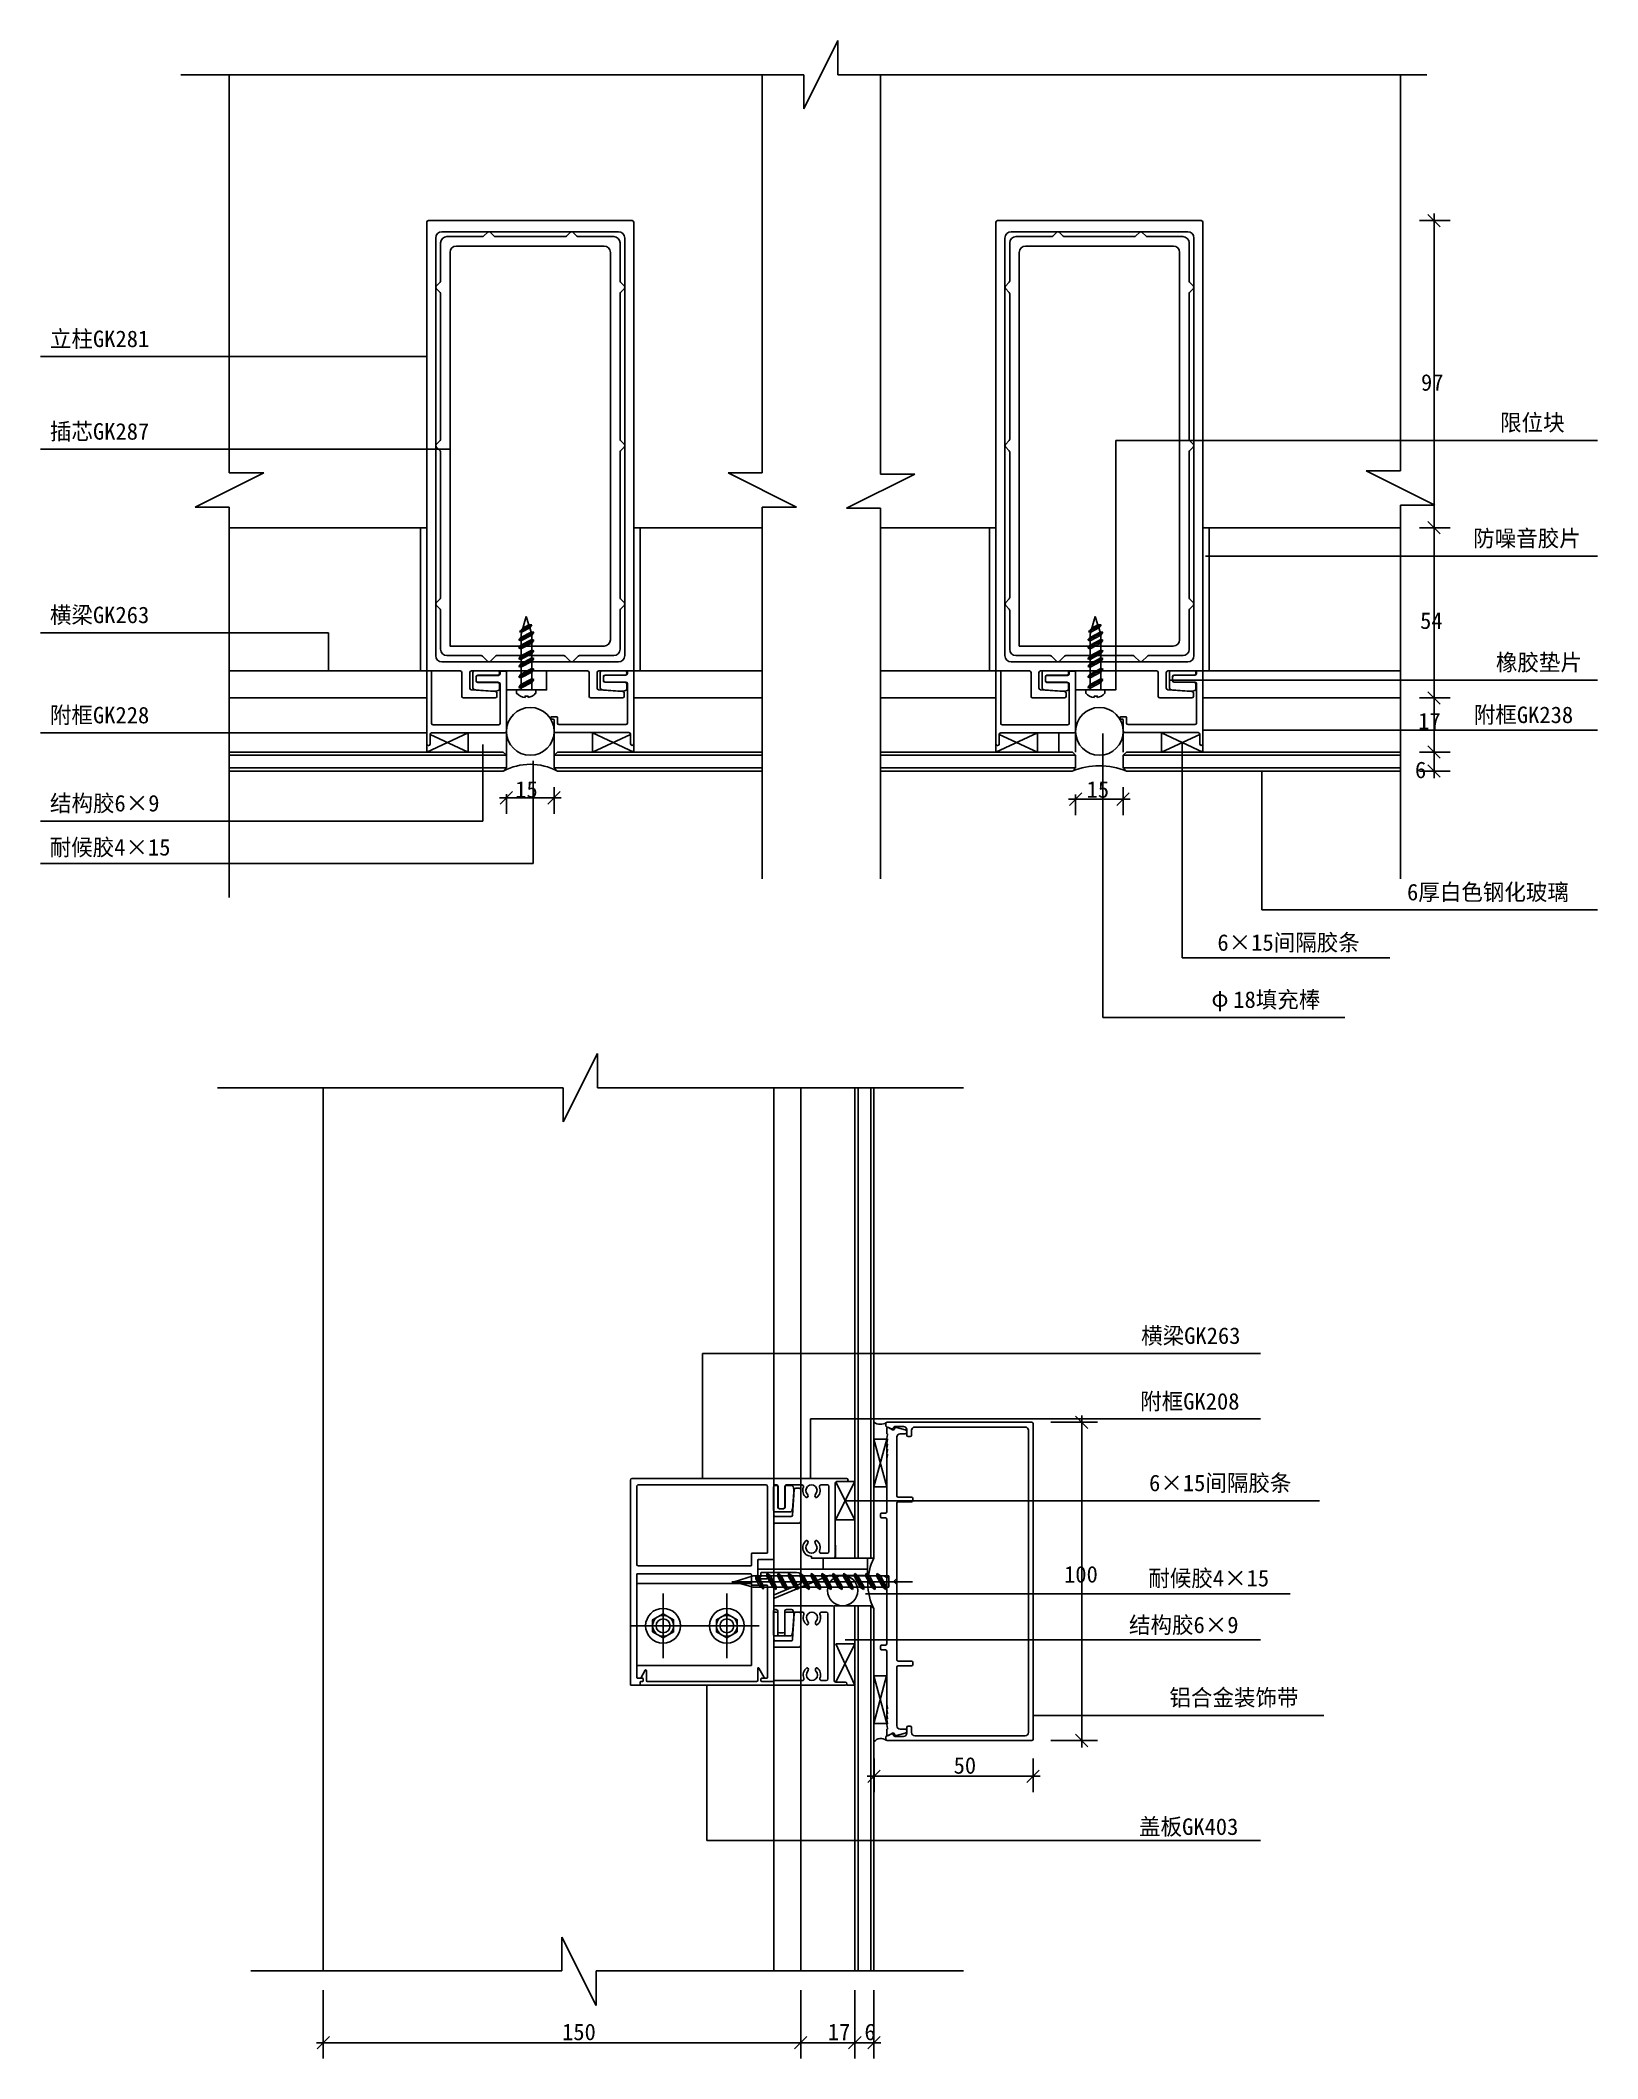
# Model space of a CAD drawing. Header units: metres. Extents: x 111440 to 111929, y 38549 to 39183.
import ezdxf

# ---------------------------------------------------------------- set-up
doc = ezdxf.new("R2010")
doc.units = ezdxf.units.M
for name, color, linetype in [('1', 1, 'Continuous'), ('AXIS', 3, 'Continuous'), ('DOTE', 1, 'Continuous'), ('LAYER4', 6, 'Continuous'), ('PUB_DIM', 3, 'Continuous')]:
    doc.layers.add(name, color=color, linetype=linetype)

# ---------------------------------------------------------------- blocks, each defined once
blk = doc.blocks.new('SJJ')
at = {"layer": 'AXIS'}
for p, q in [((-8.2, 0.67), (-8.2, 5.54)), ((-7.7, 6.04), (-0.4, 6.04)), ((-7.2, 2.94), (-7.2, 4.14)), ((-6.7, 4.64), (-0.4, 4.64)), ((-0.4, 2.44), (-6.7, 2.44)), ((0.1, 5.54), (0.1, 5.14)), ((0.1, 0.3), (0.1, 1.94)), ((-2.05, -0.35), (-6.24, -0.07))]:
    blk.add_line(p, q, dxfattribs=at)
for centre, radius, start, end in [((-7.7, 5.54), 0.5, 90, 180), ((-7.7, 0.67), 0.5, 180, 254.02), ((-5.95, 6.79), 6.87, 254.02, 267.55), ((-6.7, 4.14), 0.5, 90, 180), ((-6.7, 2.94), 0.5, 180, 270), ((-0.4, 5.54), 0.5, 0, 90), ((-0.4, 5.14), 0.5, 270, 0), ((-0.4, 5.14), 0.5, 270, 0), ((-0.4, 1.94), 0.5, 360, 90), ((-0.4, 1.94), 0.5, 0, 90), ((-0.4, 1.94), 0.5, 0, 90), ((-0.4, 0.3), 0.5, 286.49, 0), ((-1.6, 4.36), 4.73, 264.63, 286.49)]:
    blk.add_arc(centre, radius, start, end, dxfattribs=at)
blk = doc.blocks.new('_ArchTick')
blk.add_line((-0.56, 0), (0.56, 0))
at = {"color": 0, "linetype": 'ByBlock'}
blk.add_lwpolyline([(-0.5, -0.5), (0.5, 0.5)], dxfattribs=at)

msp = doc.modelspace()

# ---------------------------------------------------------------- hatches: boundary and pattern name
at = {"layer": 'PUB_DIM'}
h = msp.add_hatch(dxfattribs=at)
h.set_pattern_fill('HEX', scale=10)
h.paths.add_polyline_path([(111601.46, 38966.13, 1), (111586.46, 38966.13, 1)])
h = msp.add_hatch(dxfattribs=at)
h.set_pattern_fill('HEX', scale=10)
h.paths.add_polyline_path([(111780.28, 38966.13, 1), (111765.28, 38966.13, 1)])
h = msp.add_hatch(dxfattribs=at)
h.set_pattern_fill('NET', scale=20)
h.paths.add_polyline_path([(111586.46, 38966.13, -0.41), (111585.96, 38965.63), (111574.46, 38965.63), (111574.46, 38959.63), (111586.46, 38959.63)])
h = msp.add_hatch(dxfattribs=at)
h.set_pattern_fill('DASH', scale=10)
h.paths.add_polyline_path([(111586.46, 38966.13), (111586.46, 38959.63), (111586.46, 38953.63, -0.35), (111601.46, 38953.63), (111601.46, 38959.63), (111601.46, 38966.13, -1)])
h = msp.add_hatch(dxfattribs=at)
h.set_pattern_fill('NET', scale=20)
h.paths.add_polyline_path([(111601.46, 38966.13, 0.41), (111601.96, 38965.63), (111613.46, 38965.63), (111613.46, 38959.63), (111601.46, 38959.63)])
h = msp.add_hatch(dxfattribs=at)
h.set_pattern_fill('NET', scale=20)
h.paths.add_polyline_path([(111765.28, 38966.13, -0.41), (111764.78, 38965.63), (111753.28, 38965.63), (111753.28, 38959.63), (111765.28, 38959.63)])
h = msp.add_hatch(dxfattribs=at)
h.set_pattern_fill('DASH', scale=10)
h.paths.add_polyline_path([(111765.28, 38966.13), (111765.28, 38959.63), (111765.28, 38953.63, -0.35), (111780.28, 38953.63), (111780.28, 38959.63), (111780.28, 38966.13, -1)])
h = msp.add_hatch(dxfattribs=at)
h.set_pattern_fill('NET', scale=20)
h.paths.add_polyline_path([(111780.28, 38966.13, 0.41), (111780.78, 38965.63), (111792.28, 38965.63), (111792.28, 38959.63), (111780.28, 38959.63)])
h = msp.add_hatch(dxfattribs=at)
h.set_pattern_fill('DASH', scale=10)
h.paths.add_polyline_path([(111705.94, 38747.08), (111705.94, 38743.68), (111701.94, 38743.68), (111701.94, 38749.48, 0.41), (111705.85, 38748.91, 0.2), (111705.73, 38748.63), (111705.73, 38748, 0.3), (111705.98, 38747.63), (111706.33, 38747.48, 0.41)])
h = msp.add_hatch(dxfattribs=at)
h.set_pattern_fill('NET', scale=20)
h.paths.add_polyline_path([(111695.94, 38706.36), (111689.44, 38706.36, 0.41), (111689.94, 38706.86), (111689.94, 38718.36), (111695.94, 38718.36)])
h = msp.add_hatch(dxfattribs=at)
h.set_pattern_fill('NET3', scale=15)
h.paths.add_polyline_path([(111699.94, 38706.36), (111689.38, 38706.36, -0.02), (111689.34, 38706.36), (111685.94, 38706.36), (111685.94, 38702.86), (111689.44, 38702.86), (111689.44, 38702.86), (111695.94, 38702.86), (111695.94, 38702.86), (111699.74, 38702.86, -0.41), (111699.94, 38702.66)])
h = msp.add_hatch(dxfattribs=at)
h.set_pattern_fill('DASH', scale=10)
h.paths.add_polyline_path([(111701.94, 38706.36), (111699.94, 38706.36), (111699.94, 38702.66), (111699.94, 38701.06, -0.41), (111699.74, 38700.86), (111692.11, 38700.86, -0.41), (111696.86, 38696.11, -0.41), (111692.11, 38691.36), (111695.94, 38691.36), (111701.94, 38691.36, -0.26)])
h = msp.add_hatch(dxfattribs=at)
h.set_pattern_fill('HEX', scale=8)
h.paths.add_polyline_path([(111696.86, 38696.11, 1), (111687.36, 38696.11, 1)])
h = msp.add_hatch(dxfattribs=at)
h.set_pattern_fill('NET', scale=20)
h.paths.add_polyline_path([(111695.94, 38691.36), (111689.44, 38691.36, -0.41), (111689.94, 38690.86), (111689.94, 38679.36), (111695.94, 38679.36)])
h = msp.add_hatch(dxfattribs=at)
h.set_pattern_fill('DASH', scale=10)
h.paths.add_polyline_path([(111705.85, 38649.12, -0.2), (111705.73, 38649.41), (111705.73, 38650.04, -0.3), (111705.98, 38650.41), (111706.33, 38650.56, -0.41), (111705.94, 38650.96), (111705.94, 38654.36), (111701.94, 38654.36), (111701.94, 38648.56, -0.41)])

# ---------------------------------------------------------------- linework, layer by layer
msp.add_line((111657.3, 38698.84), (111714.02, 38698.84))
at = {"layer": 'AXIS'}
for p, q in [((111690.63, 39183.26), (111679.88, 39161.75)), ((111690.63, 39172.48), (111690.63, 39183.26)), ((111679.88, 39161.75), (111679.88, 39172.48)), ((111510.2, 39047.38), (111488.69, 39036.62)), ((111499.4, 39047.38), (111510.2, 39047.38)), ((111677.64, 39036.58), (111656.13, 39047.33)), ((111656.13, 39047.33), (111666.86, 39047.33)), ((111714.83, 39046.99), (111693.32, 39036.23)), ((111704.02, 39046.99), (111714.83, 39046.99)), ((111856.61, 39047.96), (111867.34, 39047.96)), ((111878.12, 39037.21), (111856.61, 39047.96)), ((111488.69, 39036.62), (111499.4, 39036.62)), ((111666.86, 39036.58), (111677.64, 39036.58)), ((111693.32, 39036.23), (111704.02, 39036.23)), ((111867.34, 39037.21), (111878.12, 39037.21)), ((111615.03, 38864.9), (111604.28, 38843.4)), ((111615.03, 38854.14), (111615.03, 38864.9)), ((111604.28, 38854.14), (111495.66, 38854.14)), ((111604.28, 38843.4), (111604.28, 38854.14)), ((111730.07, 38854.14), (111615.03, 38854.14)), ((111603.85, 38587.24), (111603.85, 38576.61)), ((111614.61, 38565.73), (111603.85, 38587.24)), ((111603.85, 38576.61), (111506.17, 38576.61)), ((111614.61, 38576.61), (111614.61, 38565.73)), ((111730.07, 38576.61), (111614.61, 38576.61))]:
    msp.add_line(p, q, dxfattribs=at)
at = {"layer": 'DOTE'}
for p, q in [((111561.46, 39030.13), (111499.4, 39030.13)), ((111626.46, 39030.13), (111666.86, 39030.13)), ((111704.02, 39030.13), (111740.28, 39030.13)), ((111805.28, 39030.13), (111867.34, 39030.13)), ((111561.66, 38985.13), (111499.4, 38985.13)), ((111599.09, 38979.13), (111599.09, 38985.13)), ((111626.46, 38985.13), (111666.86, 38985.13)), ((111704.02, 38985.13), (111740.28, 38985.13)), ((111777.91, 38979.13), (111777.91, 38985.13)), ((111803.98, 38985.13), (111867.34, 38985.13)), ((111561.46, 38976.63), (111499.4, 38976.63)), ((111626.46, 38976.63), (111666.86, 38976.63)), ((111704.02, 38976.63), (111740.28, 38976.63)), ((111805.28, 38976.63), (111867.34, 38976.63)), ((111585.46, 38959.63), (111499.4, 38959.63)), ((111586.46, 38958.63), (111585.46, 38959.63)), ((111602.46, 38959.63), (111601.46, 38958.63)), ((111602.46, 38959.63), (111666.86, 38959.63)), ((111764.28, 38959.63), (111704.02, 38959.63)), ((111765.28, 38958.63), (111764.28, 38959.63)), ((111780.28, 38958.63), (111781.28, 38959.63)), ((111781.28, 38959.63), (111867.34, 38959.63)), ((111585.46, 38953.63), (111499.4, 38953.63)), ((111585.46, 38953.63), (111586.46, 38954.63)), ((111586.46, 38958.63), (111586.46, 38954.63)), ((111601.46, 38958.63), (111601.46, 38954.63)), ((111601.46, 38954.63), (111602.46, 38953.63)), ((111602.46, 38953.63), (111666.86, 38953.63)), ((111764.28, 38953.63), (111704.02, 38953.63)), ((111765.28, 38954.63), (111764.28, 38953.63)), ((111765.28, 38958.63), (111765.28, 38954.63)), ((111780.28, 38958.63), (111780.28, 38954.63)), ((111781.28, 38953.63), (111780.28, 38954.63)), ((111781.28, 38953.63), (111867.34, 38953.63)), ((111528.94, 38854.14), (111528.94, 38576.61)), ((111670.44, 38854.14), (111670.44, 38576.61)), ((111678.94, 38854.14), (111678.94, 38576.61)), ((111695.94, 38706.36), (111695.94, 38854.14)), ((111701.94, 38706.36), (111701.94, 38854.14)), ((111701.94, 38749.01), (111701.94, 38728.36)), ((111689.38, 38706.36), (111701.94, 38706.36)), ((111663.44, 38698.36), (111627.44, 38698.36)), ((111663.44, 38698.06), (111663.44, 38672.61)), ((111695.94, 38691.36), (111695.94, 38576.61)), ((111695.94, 38691.36), (111700.94, 38691.36)), ((111700.94, 38691.36), (111701.94, 38690.36)), ((111701.94, 38690.36), (111701.94, 38576.61)), ((111663.44, 38672.61), (111627.44, 38672.61))]:
    msp.add_line(p, q, dxfattribs=at)
for points in [[(111582.99, 38978.69), (111575.43, 38979.19, -0.39), (111574.96, 38979.69), (111574.96, 38984.63, -0.41), (111575.46, 38985.13), (111611.96, 38985.13, -0.41), (111612.46, 38984.63), (111612.46, 38977.13, 0.41), (111612.96, 38976.63), (111622.96, 38976.63, 0.41), (111623.46, 38977.13), (111623.46, 38978.19, 0.39), (111622.99, 38978.69), (111615.43, 38979.19, -0.39), (111614.96, 38979.69), (111614.96, 38984.63, -0.41), (111615.46, 38985.13), (111626.26, 38985.13, 0.41), (111626.46, 38985.33), (111626.46, 39126.13, 0.41), (111625.96, 39126.63), (111561.96, 39126.63, 0.41), (111561.46, 39126.13), (111561.46, 38985.33, 0.41), (111561.66, 38985.13), (111571.96, 38985.13, -0.41), (111572.46, 38984.63), (111572.46, 38977.13, 0.41), (111572.96, 38976.63), (111582.96, 38976.63, 0.41), (111583.46, 38977.13), (111583.46, 38978.19, 0.39)], [(111761.81, 38978.69), (111754.24, 38979.19, -0.39), (111753.78, 38979.69), (111753.78, 38984.63, -0.41), (111754.28, 38985.13), (111790.78, 38985.13, -0.41), (111791.28, 38984.63), (111791.28, 38977.13, 0.41), (111791.78, 38976.63), (111801.78, 38976.63, 0.41), (111802.28, 38977.13), (111802.28, 38978.19, 0.39), (111801.81, 38978.69), (111794.24, 38979.19, -0.39), (111793.78, 38979.69), (111793.78, 38984.63, -0.41), (111794.28, 38985.13), (111805.08, 38985.13, 0.41), (111805.28, 38985.33), (111805.28, 39126.13, 0.41), (111804.78, 39126.63), (111740.78, 39126.63, 0.41), (111740.28, 39126.13), (111740.28, 38985.33, 0.41), (111740.48, 38985.13), (111750.78, 38985.13, -0.41), (111751.28, 38984.63), (111751.28, 38977.13, 0.41), (111751.78, 38976.63), (111761.78, 38976.63, 0.41), (111762.28, 38977.13), (111762.28, 38978.19, 0.39)], [(111564.26, 39121.13), (111564.26, 38989.93, 0.41), (111566.26, 38987.93), (111621.66, 38987.93, 0.41), (111623.66, 38989.93), (111623.66, 39121.13, 0.41), (111621.66, 39123.13), (111566.26, 39123.13, 0.41)], [(111608.61, 39121.78, 0.2), (111608.96, 39121.63), (111620.16, 39121.63, -0.41), (111622.16, 39119.63), (111622.16, 39107.63, 0.2), (111622.31, 39107.28), (111623.51, 39105.99, -0.41), (111623.51, 39105.28), (111622.31, 39103.99, 0.2), (111622.16, 39103.63), (111622.16, 39057.88, 0.2), (111622.31, 39057.53), (111623.51, 39056.24, -0.41), (111623.51, 39055.53), (111622.31, 39054.24, 0.2), (111622.16, 39053.88), (111622.16, 39008.13, 0.2), (111622.31, 39007.78), (111623.51, 39006.49, -0.41), (111623.51, 39005.78), (111622.31, 39004.49, 0.2), (111622.16, 39004.13), (111622.16, 38991.93, -0.41), (111620.16, 38989.93), (111609.38, 38989.93, 0.2), (111609.02, 38989.79), (111607.31, 38988.08, -0.41), (111606.61, 38988.08), (111604.9, 38989.79, 0.2), (111604.55, 38989.93), (111583.38, 38989.93, 0.2), (111583.02, 38989.79), (111581.31, 38988.08, -0.41), (111580.61, 38988.08), (111578.9, 38989.79, 0.2), (111578.55, 38989.93), (111567.76, 38989.93, -0.41), (111565.76, 38991.93), (111565.76, 39004.13, 0.2), (111565.61, 39004.49), (111564.41, 39005.78, -0.41), (111564.41, 39006.49), (111565.61, 39007.78, 0.2), (111565.76, 39008.13), (111565.76, 39053.88, 0.2), (111565.61, 39054.24), (111564.41, 39055.53, -0.41), (111564.41, 39056.24), (111565.61, 39057.53, 0.2), (111565.76, 39057.88), (111565.76, 39103.63, 0.2), (111565.61, 39103.99), (111564.41, 39105.28, -0.41), (111564.41, 39105.99), (111565.61, 39107.28, 0.2), (111565.76, 39107.63), (111565.76, 39119.63, -0.41), (111567.76, 39121.63), (111578.96, 39121.63, 0.2), (111579.31, 39121.78), (111580.61, 39122.99, -0.41), (111581.31, 39122.99), (111582.61, 39121.78, 0.2), (111582.96, 39121.63), (111604.96, 39121.63, 0.2), (111605.31, 39121.78), (111606.61, 39122.99, -0.41), (111607.31, 39122.99)], [(111570.76, 39118.63, 0.41), (111568.76, 39116.63), (111568.76, 38992.93), (111617.16, 38992.93, 0.41), (111619.16, 38994.93), (111619.16, 39116.63, 0.41), (111617.16, 39118.63)], [(111787.42, 39121.78, 0.2), (111787.78, 39121.63), (111798.98, 39121.63, -0.41), (111800.98, 39119.63), (111800.98, 39107.63, 0.2), (111801.12, 39107.28), (111802.33, 39105.99, -0.41), (111802.33, 39105.28), (111801.12, 39103.99, 0.2), (111800.98, 39103.63), (111800.98, 39057.88, 0.2), (111801.12, 39057.53), (111802.33, 39056.24, -0.41), (111802.33, 39055.53), (111801.12, 39054.24, 0.2), (111800.98, 39053.88), (111800.98, 39008.13, 0.2), (111801.12, 39007.78), (111802.33, 39006.49, -0.41), (111802.33, 39005.78), (111801.12, 39004.49, 0.2), (111800.98, 39004.13), (111800.98, 38991.93, -0.41), (111798.98, 38989.93), (111788.19, 38989.93, 0.2), (111787.84, 38989.79), (111786.13, 38988.08, -0.41), (111785.42, 38988.08), (111783.72, 38989.79, 0.2), (111783.36, 38989.93), (111762.19, 38989.93, 0.2), (111761.84, 38989.79), (111760.13, 38988.08, -0.41), (111759.42, 38988.08), (111757.72, 38989.79, 0.2), (111757.36, 38989.93), (111746.58, 38989.93, -0.41), (111744.58, 38991.93), (111744.58, 39004.13, 0.2), (111744.43, 39004.49), (111743.22, 39005.78, -0.41), (111743.22, 39006.49), (111744.43, 39007.78, 0.2), (111744.58, 39008.13), (111744.58, 39053.88, 0.2), (111744.43, 39054.24), (111743.22, 39055.53, -0.41), (111743.22, 39056.24), (111744.43, 39057.53, 0.2), (111744.58, 39057.88), (111744.58, 39103.63, 0.2), (111744.43, 39103.99), (111743.22, 39105.28, -0.41), (111743.22, 39105.99), (111744.43, 39107.28, 0.2), (111744.58, 39107.63), (111744.58, 39119.63, -0.41), (111746.58, 39121.63), (111757.78, 39121.63, 0.2), (111758.13, 39121.78), (111759.42, 39122.99, -0.41), (111760.13, 39122.99), (111761.42, 39121.78, 0.2), (111761.78, 39121.63), (111783.78, 39121.63, 0.2), (111784.13, 39121.78), (111785.42, 39122.99, -0.41), (111786.13, 39122.99)], [(111743.08, 39121.13), (111743.08, 38989.93, 0.41), (111745.08, 38987.93), (111800.48, 38987.93, 0.41), (111802.48, 38989.93), (111802.48, 39121.13, 0.41), (111800.48, 39123.13), (111745.08, 39123.13, 0.41)], [(111749.58, 39118.63, 0.41), (111747.58, 39116.63), (111747.58, 38992.93), (111795.98, 38992.93, 0.41), (111797.98, 38994.93), (111797.98, 39116.63, 0.41), (111795.98, 39118.63)], [(111703.94, 38678.59), (111703.94, 38677.89, 0.41), (111704.34, 38677.49), (111705.54, 38677.49, -0.41), (111705.94, 38677.09), (111705.94, 38660.44, 0.06), (111705.94, 38660.4), (111706.23, 38659.17, -0.48), (111706.09, 38658.99, 0.48), (111705.94, 38658.8), (111706.23, 38657.57, -0.48), (111706.09, 38657.39, 0.48), (111705.94, 38657.2), (111706.23, 38655.97, -0.48), (111706.09, 38655.79, 0.48), (111705.94, 38655.6), (111706.23, 38654.37, -0.48), (111706.09, 38654.19, 0.48), (111705.94, 38654), (111706.23, 38652.77, -0.48), (111706.09, 38652.59), (111706.09, 38652.59, 0.41), (111705.94, 38652.44), (111705.94, 38650.99, 0.58), (111706.54, 38650.64), (111707.74, 38651.33, -0.41), (111708.28, 38651.19), (111708.52, 38650.79, 0.34), (111708.97, 38650.6), (111711.77, 38651.35, 0.88), (111711.61, 38652.59), (111710.14, 38652.59, -0.41), (111709.14, 38653.59), (111709.14, 38670.5), (111709.14, 38672.09, -0.41), (111709.54, 38672.49), (111713.74, 38672.49, 0.41), (111714.14, 38672.89), (111714.14, 38673.59, 0.41), (111713.74, 38673.99), (111709.54, 38673.99, -0.41), (111709.14, 38674.39), (111709.14, 38676.04), (111709.14, 38697.86, 0.2), (111709.02, 38698.14), (111708.46, 38698.71, -0.41), (111708.46, 38699.27), (111709.02, 38699.84, 0.2), (111709.14, 38700.12), (111709.14, 38721.94), (111709.14, 38723.59, -0.41), (111709.54, 38723.99), (111713.74, 38723.99, 0.41), (111714.14, 38724.39), (111714.14, 38725.09, 0.41), (111713.74, 38725.49), (111709.54, 38725.49, -0.41), (111709.14, 38725.89), (111709.14, 38727.48), (111709.14, 38744.39, -0.41), (111710.14, 38745.39), (111711.61, 38745.39, 0.88), (111711.77, 38746.62), (111708.97, 38747.37, 0.34), (111708.52, 38747.19), (111708.28, 38746.79, -0.41), (111707.74, 38746.64), (111706.54, 38747.33, 0.58), (111705.94, 38746.99), (111705.94, 38745.54, 0.41), (111706.09, 38745.39, -0.48), (111706.23, 38745.2), (111705.94, 38743.97, 0.48), (111706.09, 38743.79, -0.48), (111706.23, 38743.6), (111705.94, 38742.37, 0.48), (111706.09, 38742.19, -0.48), (111706.23, 38742), (111705.94, 38740.77, 0.48), (111706.09, 38740.59, -0.48), (111706.23, 38740.4), (111705.94, 38739.17, 0.48), (111706.09, 38738.99, -0.48), (111706.23, 38738.8), (111705.94, 38737.57, 0.06), (111705.94, 38737.54), (111705.94, 38720.89, -0.41), (111705.54, 38720.49), (111704.34, 38720.49, 0.41), (111703.94, 38720.09), (111703.94, 38719.39, 0.41), (111704.34, 38718.99), (111705.54, 38718.99, -0.41), (111705.94, 38718.59), (111705.94, 38699.01), (111705.94, 38679.39, -0.41), (111705.54, 38678.99), (111704.34, 38678.99, 0.41)], [(111708.21, 38747.51, -0.27), (111708.56, 38747.71), (111711.24, 38747.71, -0.41), (111712.24, 38746.71), (111712.24, 38744.91, 0.41), (111712.64, 38744.51), (111713.34, 38744.51, 0.41), (111713.74, 38744.91), (111713.74, 38746.51, -0.41), (111714.74, 38747.51), (111749.44, 38747.51, -0.41), (111750.44, 38746.51), (111750.44, 38698.71), (111750.44, 38651.51, -0.41), (111749.44, 38650.51), (111714.74, 38650.51, -0.41), (111713.74, 38651.51), (111713.74, 38653.11, 0.41), (111713.34, 38653.51), (111712.64, 38653.51, 0.41), (111712.24, 38653.11), (111712.24, 38651.31, -0.41), (111711.24, 38650.31), (111708.56, 38650.31, -0.27), (111708.21, 38650.51), (111707.98, 38650.91, 0.38), (111707.48, 38651.07), (111705.88, 38650.41, 0.3), (111705.64, 38650.04), (111705.64, 38649.41, 0.41), (111706.04, 38649.01), (111751.54, 38649.01, 0.41), (111751.94, 38649.41), (111751.94, 38698.71), (111751.94, 38748.61, 0.41), (111751.54, 38749.01), (111706.04, 38749.01, 0.41), (111705.64, 38748.61), (111705.64, 38747.97, 0.3), (111705.88, 38747.6), (111707.48, 38746.94, 0.38), (111707.98, 38747.11)], [(111681.03, 38710.81, 2.32), (111683.57, 38710.81, -0.44), (111683.65, 38711.85, -0.33), (111683.89, 38711.85, -0.35), (111684.84, 38708.55, 0.54), (111685.3, 38707.86), (111687.29, 38707.86, 0.41), (111687.79, 38708.36), (111687.79, 38728.86, 0.41), (111687.29, 38729.36), (111685.3, 38729.36, 0.54), (111684.84, 38728.67, -0.35), (111683.89, 38725.37, -0.33), (111683.65, 38725.37, -0.44), (111683.57, 38726.41, 2.32), (111681.03, 38726.41, -0.44), (111680.95, 38725.37, -0.33), (111680.71, 38725.37, -0.35), (111679.76, 38728.67, 0.54), (111679.3, 38729.36), (111674.49, 38729.36, 0.41), (111673.99, 38728.86), (111673.99, 38722.36, -0.41), (111673.49, 38721.86), (111672.29, 38721.86, -0.41), (111671.79, 38722.36), (111671.79, 38728.86, 0.41), (111671.29, 38729.36), (111670.69, 38729.36, -0.41), (111670.49, 38729.56), (111670.49, 38731.16, -0.41), (111670.69, 38731.36), (111693.29, 38731.36, -1), (111693.29, 38730.36), (111690.29, 38730.36, 0.41), (111689.79, 38729.86), (111689.79, 38706.86, -0.41), (111689.29, 38706.36), (111682.3, 38706.36), (111682.3, 38706.86, -0.73), (111680.71, 38711.85, -0.33), (111680.95, 38711.85, -0.44)], [(111667.94, 38729.36), (111627.94, 38729.36, 0.41), (111627.44, 38728.86), (111627.44, 38704.36, 0.41), (111627.94, 38703.86), (111663.24, 38703.86, 0.41), (111663.44, 38704.06), (111663.44, 38707.66, -0.41), (111663.64, 38707.86), (111668.24, 38707.86, 0.41), (111668.44, 38708.06), (111668.44, 38728.86, 0.41)], [(111677.62, 38701.86, -0.82), (111678.38, 38698.01), (111670.56, 38694.79, 0.3), (111670.44, 38694.61), (111670.44, 38693.96, 0.53), (111670.71, 38693.77), (111687.9, 38700.84, -0.1), (111687.98, 38700.86), (111699.74, 38700.86, 0.41), (111699.94, 38701.06), (111699.94, 38702.66, 0.41), (111699.74, 38702.86), (111665.64, 38702.86, 0.41), (111665.44, 38702.66), (111665.44, 38700.56, 0.41), (111665.64, 38700.36), (111666.24, 38700.36, 0.41), (111666.44, 38700.56), (111666.44, 38701.66, -0.41), (111666.64, 38701.86)], [(111683.71, 38686.41, 2.32), (111681.17, 38686.41, -0.44), (111681.08, 38685.37, -0.33), (111680.85, 38685.37, -0.35), (111679.9, 38688.67, 0.54), (111679.44, 38689.36), (111674.44, 38689.36, 0.41), (111673.94, 38688.86), (111673.94, 38682.36, -0.41), (111673.44, 38681.86), (111672.24, 38681.86, -0.41), (111671.74, 38682.36), (111671.74, 38688.86, 0.41), (111671.24, 38689.36), (111670.64, 38689.36, -0.41), (111670.44, 38689.56), (111670.44, 38691.16, -0.41), (111670.64, 38691.36), (111688.94, 38691.36, -0.41), (111689.44, 38690.86), (111689.44, 38667.86, 0.41), (111689.94, 38667.36), (111692.94, 38667.36, -1), (111692.94, 38666.36), (111670.64, 38666.36, -0.41), (111670.44, 38666.56), (111670.44, 38667.66, -0.41), (111670.64, 38667.86), (111679.44, 38667.86, 0.54), (111679.9, 38668.56, -0.35), (111680.85, 38671.86, -0.33), (111681.08, 38671.85, -0.44), (111681.17, 38670.82, 2.32), (111683.71, 38670.82, -0.44), (111683.79, 38671.85, -0.33), (111684.03, 38671.86, -0.35), (111684.98, 38668.56, 0.54), (111685.44, 38667.86), (111686.94, 38667.86, 0.41), (111687.44, 38668.36), (111687.44, 38688.86, 0.41), (111686.94, 38689.36), (111685.44, 38689.36, 0.54), (111684.98, 38688.67, -0.35), (111684.03, 38685.37, -0.33), (111683.79, 38685.37, -0.44)], [(111628.94, 38668.56, -0.58), (111628.76, 38668.86), (111630.06, 38671.11, -0.77), (111630.44, 38671.01), (111630.44, 38667.76, 0.41), (111630.64, 38667.56), (111665.04, 38667.56, 0.41), (111665.44, 38667.96), (111665.44, 38671.68, -0.77), (111665.81, 38671.78), (111667.49, 38668.86, -0.58), (111667.32, 38668.56), (111666.64, 38668.56, 0.41), (111666.44, 38668.36), (111666.44, 38667.76, 0.41), (111666.64, 38667.56), (111670.24, 38667.56, -0.41), (111670.44, 38667.36), (111670.44, 38666.56, -0.41), (111670.24, 38666.36), (111628.64, 38666.36, -0.41), (111628.44, 38666.56), (111628.44, 38667.36, -0.41), (111628.64, 38667.56), (111629.24, 38667.56, 0.41), (111629.44, 38667.76), (111629.44, 38668.36, 0.41), (111629.24, 38668.56)]]:
    msp.add_lwpolyline(points, format="xyb", close=True, dxfattribs=at)
for points in [[(111577.46, 38983.73), (111583.96, 38983.73, 0.41), (111584.46, 38984.23), (111584.46, 38984.83, -0.41), (111584.66, 38985.03), (111586.26, 38985.03, -0.41), (111586.46, 38984.83), (111586.46, 38966.13, -0.41), (111585.96, 38965.63), (111562.96, 38965.63, 0.41), (111562.46, 38965.13), (111562.46, 38962.13, -1), (111561.46, 38962.13), (111561.46, 38966.13), (111561.46, 38984.93, -0.41), (111561.66, 38985.13), (111562.76, 38985.13, -0.41), (111562.96, 38984.93), (111562.96, 38968.63, 0.41), (111563.46, 38968.13), (111583.96, 38968.13, 0.41), (111584.46, 38968.63), (111584.46, 38981.03, 0.41), (111583.96, 38981.53), (111577.46, 38981.53, -0.41), (111576.96, 38982.03), (111576.96, 38983.23, -0.41), (111577.46, 38983.73), (111582.96, 38983.73)], [(111622.96, 38983.83), (111617.46, 38983.83), (111623.96, 38983.83, 0.41), (111624.46, 38984.33), (111624.46, 38984.93, -0.41), (111624.66, 38985.13), (111626.26, 38985.13, -0.41), (111626.46, 38984.93), (111626.46, 38962.23, -1), (111625.46, 38962.23), (111625.46, 38965.23, 0.41), (111624.96, 38965.73), (111601.96, 38965.73, -0.42), (111601.46, 38966.23), (111601.46, 38969.63, 0.41), (111601.16, 38969.93), (111600.76, 38969.93, -0.41), (111600.46, 38970.23), (111600.46, 38970.43, -0.41), (111600.76, 38970.73), (111602.16, 38970.73, -0.41), (111602.46, 38970.43), (111602.46, 38968.73, 0.41), (111602.96, 38968.23), (111623.96, 38968.23, 0.41), (111624.46, 38968.73), (111624.46, 38981.13, 0.41), (111623.96, 38981.63), (111617.46, 38981.63, -0.41), (111616.96, 38982.13), (111616.96, 38983.33, -0.41), (111617.46, 38983.83)], [(111756.28, 38983.73), (111762.78, 38983.73, 0.41), (111763.28, 38984.23), (111763.28, 38984.83, -0.41), (111763.48, 38985.03), (111765.08, 38985.03, -0.41), (111765.28, 38984.83), (111765.28, 38966.13, -0.41), (111764.78, 38965.63), (111741.78, 38965.63, 0.41), (111741.28, 38965.13), (111741.28, 38962.13, -1), (111740.28, 38962.13), (111740.28, 38966.13), (111740.28, 38984.93, -0.41), (111740.48, 38985.13), (111741.58, 38985.13, -0.41), (111741.78, 38984.93), (111741.78, 38968.63, 0.41), (111742.28, 38968.13), (111762.78, 38968.13, 0.41), (111763.28, 38968.63), (111763.28, 38981.03, 0.41), (111762.78, 38981.53), (111756.28, 38981.53, -0.41), (111755.78, 38982.03), (111755.78, 38983.23, -0.41), (111756.28, 38983.73), (111761.78, 38983.73)], [(111801.78, 38983.83), (111796.28, 38983.83), (111802.78, 38983.83, 0.41), (111803.28, 38984.33), (111803.28, 38984.93, -0.41), (111803.48, 38985.13), (111805.08, 38985.13, -0.41), (111805.28, 38984.93), (111805.28, 38962.23, -1), (111804.28, 38962.23), (111804.28, 38965.23, 0.41), (111803.78, 38965.73), (111780.78, 38965.73, -0.42), (111780.28, 38966.23), (111780.28, 38969.63, 0.41), (111779.98, 38969.93), (111779.58, 38969.93, -0.41), (111779.28, 38970.23), (111779.28, 38970.43, -0.41), (111779.58, 38970.73), (111780.98, 38970.73, -0.41), (111781.28, 38970.43), (111781.28, 38968.73, 0.41), (111781.78, 38968.23), (111802.78, 38968.23, 0.41), (111803.28, 38968.73), (111803.28, 38981.13, 0.41), (111802.78, 38981.63), (111796.28, 38981.63, -0.41), (111795.78, 38982.13), (111795.78, 38983.33, -0.41), (111796.28, 38983.83)], [(111670.94, 38680.36, -0.41), (111670.44, 38680.86), (111670.44, 38701.66, 0.41), (111670.24, 38701.86), (111668.64, 38701.86, 0.41), (111668.44, 38701.66), (111668.44, 38700.06, -0.41), (111668.24, 38699.86), (111665.64, 38699.86, -0.41), (111665.44, 38700.06), (111665.44, 38705.66, -0.41), (111665.64, 38705.86), (111670.24, 38705.86, 0.41), (111670.44, 38706.06), (111670.44, 38716.86, -0.41), (111670.94, 38717.36), (111678.44, 38717.36, 0.41), (111678.94, 38717.86), (111678.94, 38727.86, 0.41), (111678.44, 38728.36), (111677.39, 38728.36, 0.39), (111676.89, 38727.9), (111676.38, 38719.83, -0.39), (111675.88, 38719.36), (111670.94, 38719.36, -0.41), (111670.44, 38719.86), (111670.44, 38731.16, 0.41), (111670.24, 38731.36), (111625.94, 38731.36, 0.41), (111625.44, 38730.86), (111625.44, 38666.56, 0.41), (111625.64, 38666.36), (111628.24, 38666.36, 0.41), (111628.44, 38666.56), (111628.44, 38667.36, -0.41), (111628.64, 38667.56), (111629.24, 38667.56, 0.41), (111629.44, 38667.76), (111629.44, 38668.36, 0.41), (111629.24, 38668.56), (111627.64, 38668.56, -0.41), (111627.44, 38668.76), (111627.44, 38701.36), (111663.24, 38701.36, -0.41), (111663.44, 38701.16), (111663.44, 38698.06, 0.41), (111663.64, 38697.86), (111668.24, 38697.86, -0.41), (111668.44, 38697.66), (111668.44, 38668.76, -0.41), (111668.24, 38668.56), (111666.64, 38668.56, 0.41), (111666.44, 38668.36), (111666.44, 38667.76, 0.41), (111666.64, 38667.56), (111670.24, 38667.56, 0.41), (111670.44, 38667.76), (111670.44, 38677.86, -0.41), (111670.94, 38678.36), (111678.44, 38678.36, 0.41), (111678.94, 38678.86), (111678.94, 38688.86, 0.41), (111678.44, 38689.36), (111677.39, 38689.36, 0.39), (111676.89, 38688.9), (111676.38, 38680.83, -0.43), (111675.81, 38680.36), (111670.94, 38680.36)]]:
    msp.add_lwpolyline(points, format="xyb", dxfattribs=at)
for points in [[(111586.46, 38985.13), (111599.09, 38985.13), (111599.09, 38979.13), (111586.46, 38979.13)], [(111765.28, 38985.13), (111777.91, 38985.13), (111777.91, 38979.13), (111765.28, 38979.13)], [(111632.4, 38683.16), (111635.69, 38681.26), (111638.98, 38683.16), (111638.98, 38686.96), (111635.69, 38688.86), (111632.4, 38686.96)], [(111659.01, 38683.16), (111655.71, 38681.26), (111652.42, 38683.16), (111652.42, 38686.96), (111655.71, 38688.86), (111659.01, 38686.96)]]:
    msp.add_lwpolyline(points, close=True, dxfattribs=at)
for points in [[(111584.46, 38969.53), (111584.46, 38970.53)], [(111763.28, 38969.53), (111763.28, 38970.53)]]:
    msp.add_lwpolyline(points, dxfattribs=at)
for centre, radius in [((111635.69, 38685.06), 5.49), ((111635.69, 38685.06), 3.29), ((111635.69, 38685.06), 2.2), ((111655.71, 38685.06), 5.49), ((111655.71, 38685.06), 3.29), ((111655.71, 38685.06), 2.2)]:
    msp.add_circle(centre, radius, dxfattribs=at)
at = {"layer": 'LAYER4'}
for p, q in [((111635.69, 38674.9), (111635.69, 38695.22)), ((111655.71, 38674.9), (111655.71, 38695.22)), ((111645.85, 38685.06), (111625.53, 38685.06)), ((111645.55, 38685.06), (111665.87, 38685.06))]:
    msp.add_line(p, q, dxfattribs=at)
at = {"layer": 'PUB_DIM'}
for p, q in [((111679.88, 39172.48), (111484.13, 39172.48)), ((111499.4, 39172.48), (111499.4, 39047.38)), ((111666.86, 39172.48), (111666.86, 39047.33)), ((111875.68, 39172.48), (111690.63, 39172.48)), ((111704.02, 39172.48), (111704.02, 39046.99)), ((111867.34, 39172.48), (111867.34, 39047.96)), ((111873.34, 39126.63), (111882.92, 39126.63)), ((111877.92, 39030.13), (111877.92, 39126.63)), ((111478.63, 39083.88), (111440.04, 39083.88)), ((111561.46, 39083.88), (111478.63, 39083.88)), ((111477.66, 39054.78), (111440.04, 39054.78)), ((111568.76, 39054.78), (111477.66, 39054.78)), ((111777.91, 39057.57), (111929.3, 39057.57)), ((111777.91, 38982.5), (111777.91, 39057.57)), ((111499.4, 39036.62), (111499.4, 38913.95)), ((111666.86, 39036.58), (111666.86, 38919.81)), ((111704.02, 39036.23), (111704.02, 38919.81)), ((111867.34, 39037.21), (111867.34, 38919.81)), ((111873.34, 39030.13), (111882.92, 39030.13)), ((111873.34, 39030.13), (111882.92, 39030.13)), ((111877.92, 38976.63), (111877.92, 39030.13)), ((111806.15, 39021.19), (111898.77, 39021.19)), ((111898.77, 39021.19), (111929.3, 39021.19)), ((111591.6, 38998.56), (111590.55, 38997.44)), ((111594.47, 38999.55), (111590.56, 38997.46)), ((111592.64, 39002.21), (111591.05, 38996.65)), ((111593.79, 38998.63), (111591.22, 38997.26)), ((111593.49, 38999.57), (111591.6, 38998.56)), ((111594.43, 38996.65), (111592.64, 39002.21)), ((111593.49, 38999.57), (111594.47, 38999.55)), ((111594.47, 38999.55), (111593.79, 38998.63)), ((111770.41, 38998.56), (111769.36, 38997.44)), ((111773.29, 38999.55), (111769.38, 38997.46)), ((111771.45, 39002.21), (111769.87, 38996.65)), ((111772.61, 38998.63), (111770.03, 38997.26)), ((111772.3, 38999.57), (111770.41, 38998.56)), ((111773.24, 38996.65), (111771.45, 39002.21)), ((111772.3, 38999.57), (111773.29, 38999.55)), ((111773.29, 38999.55), (111772.61, 38998.63)), ((111530.53, 38997.13), (111440.04, 38997.13)), ((111530.53, 38985.13), (111530.53, 38997.13)), ((111595.08, 38997.26), (111590.36, 38994.73)), ((111591.04, 38995.65), (111590.36, 38994.73)), ((111595.08, 38994.77), (111590.36, 38992.25)), ((111591.04, 38993.16), (111590.36, 38992.25)), ((111595.08, 38991.45), (111590.36, 38988.93)), ((111590.39, 38994.73), (111591.07, 38994.55)), ((111590.39, 38992.25), (111591.07, 38992.06)), ((111590.55, 38997.44), (111591.23, 38997.25)), ((111594.41, 38997.45), (111591.04, 38995.65)), ((111594.4, 38996.34), (111591.04, 38994.55)), ((111594.41, 38994.96), (111591.04, 38993.16)), ((111594.4, 38993.85), (111591.04, 38992.06)), ((111594.41, 38991.65), (111591.04, 38989.85)), ((111591.05, 38996.65), (111591.05, 38979.13)), ((111594.4, 38997.44), (111595.08, 38997.26)), ((111595.08, 38997.26), (111594.4, 38996.34)), ((111594.4, 38994.96), (111595.08, 38994.77)), ((111595.08, 38994.77), (111594.4, 38993.85)), ((111595.08, 38991.45), (111594.4, 38990.54)), ((111594.43, 38996.65), (111594.43, 38979.13)), ((111594.43, 38991.64), (111595.11, 38991.45)), ((111773.89, 38997.26), (111769.17, 38994.73)), ((111769.86, 38995.65), (111769.17, 38994.73)), ((111773.89, 38994.77), (111769.17, 38992.25)), ((111769.86, 38993.16), (111769.17, 38992.25)), ((111773.89, 38991.45), (111769.17, 38988.93)), ((111769.2, 38994.73), (111769.89, 38994.55)), ((111769.2, 38992.25), (111769.89, 38992.06)), ((111769.36, 38997.44), (111770.04, 38997.25)), ((111773.23, 38997.45), (111769.86, 38995.65)), ((111773.21, 38996.34), (111769.86, 38994.55)), ((111773.23, 38994.96), (111769.86, 38993.16)), ((111773.21, 38993.85), (111769.86, 38992.06)), ((111773.23, 38991.65), (111769.86, 38989.85)), ((111769.87, 38996.65), (111769.87, 38979.13)), ((111773.21, 38997.44), (111773.89, 38997.26)), ((111773.89, 38997.26), (111773.21, 38996.34)), ((111773.21, 38994.96), (111773.89, 38994.77)), ((111773.89, 38994.77), (111773.21, 38993.85)), ((111773.89, 38991.45), (111773.21, 38990.54)), ((111773.24, 38996.65), (111773.24, 38979.13)), ((111773.24, 38991.64), (111773.92, 38991.45)), ((111591.04, 38989.85), (111590.36, 38988.93)), ((111595.08, 38988.99), (111590.36, 38986.47)), ((111590.36, 38988.93), (111591.04, 38988.74)), ((111591.04, 38987.38), (111590.36, 38986.47)), ((111595.08, 38985.67), (111590.36, 38983.15)), ((111590.39, 38986.47), (111591.07, 38986.28)), ((111594.4, 38990.54), (111591.04, 38988.74)), ((111594.41, 38989.18), (111591.04, 38987.38)), ((111594.4, 38988.07), (111591.04, 38986.28)), ((111594.41, 38985.87), (111591.04, 38984.07)), ((111594.4, 38989.18), (111595.08, 38988.99)), ((111595.08, 38988.99), (111594.4, 38988.07)), ((111595.08, 38985.67), (111594.4, 38984.76)), ((111594.43, 38985.86), (111595.11, 38985.67)), ((111769.86, 38989.85), (111769.17, 38988.93)), ((111773.89, 38988.99), (111769.17, 38986.47)), ((111769.17, 38988.93), (111769.86, 38988.74)), ((111769.86, 38987.38), (111769.17, 38986.47)), ((111773.89, 38985.67), (111769.17, 38983.15)), ((111769.2, 38986.47), (111769.89, 38986.28)), ((111773.21, 38990.54), (111769.86, 38988.74)), ((111773.23, 38989.18), (111769.86, 38987.38)), ((111773.21, 38988.07), (111769.86, 38986.28)), ((111773.23, 38985.87), (111769.86, 38984.07)), ((111773.21, 38989.18), (111773.89, 38988.99)), ((111773.89, 38988.99), (111773.21, 38988.07)), ((111773.89, 38985.67), (111773.21, 38984.76)), ((111773.24, 38985.86), (111773.92, 38985.67)), ((111589.65, 38979.13), (111589.65, 38978.07)), ((111591.04, 38984.07), (111590.36, 38983.15)), ((111590.36, 38983.15), (111591.04, 38982.96)), ((111595.08, 38982.45), (111590.36, 38979.92)), ((111591.04, 38980.84), (111590.36, 38979.92)), ((111590.36, 38979.92), (111591.04, 38979.74)), ((111594.4, 38984.76), (111591.04, 38982.96)), ((111594.41, 38982.64), (111591.04, 38980.84)), ((111594.4, 38981.53), (111591.04, 38979.74)), ((111594.4, 38982.63), (111595.08, 38982.45)), ((111595.08, 38982.45), (111594.4, 38981.53)), ((111595.66, 38979.13), (111595.66, 38978.07)), ((111768.47, 38979.13), (111768.47, 38978.07)), ((111769.86, 38984.07), (111769.17, 38983.15)), ((111769.17, 38983.15), (111769.86, 38982.96)), ((111773.89, 38982.45), (111769.17, 38979.92)), ((111769.86, 38980.84), (111769.17, 38979.92)), ((111769.17, 38979.92), (111769.86, 38979.74)), ((111773.21, 38984.76), (111769.86, 38982.96)), ((111773.23, 38982.64), (111769.86, 38980.84)), ((111773.21, 38981.53), (111769.86, 38979.74)), ((111773.21, 38982.63), (111773.89, 38982.45)), ((111773.89, 38982.45), (111773.21, 38981.53)), ((111774.47, 38979.13), (111774.47, 38978.07)), ((111794.78, 38982.2), (111904.72, 38982.2)), ((111904.72, 38982.2), (111929.3, 38982.2)), ((111873.34, 38976.63), (111882.92, 38976.63)), ((111873.34, 38976.63), (111882.92, 38976.63)), ((111877.92, 38959.63), (111877.92, 38976.63)), ((111586.46, 38958.63), (111586.46, 38966.13)), ((111601.46, 38958.63), (111601.46, 38966.13)), ((111765.28, 38959.63), (111765.28, 38966.13)), ((111780.28, 38959.63), (111780.28, 38966.13)), ((111805.28, 38966.5), (111893.38, 38966.5)), ((111893.38, 38966.5), (111929.3, 38966.5)), ((111477.87, 38965.64), (111440.04, 38965.64)), ((111561.46, 38965.64), (111477.87, 38965.64)), ((111561.46, 38959.63), (111574.46, 38965.63)), ((111561.46, 38962.13), (111561.46, 38959.63)), ((111574.46, 38959.63), (111562.46, 38965.17)), ((111574.46, 38965.63), (111574.46, 38959.63)), ((111579.04, 38961.95), (111579.04, 38937.95)), ((111626.46, 38959.63), (111613.46, 38965.63)), ((111613.46, 38965.63), (111613.46, 38959.63)), ((111613.46, 38959.63), (111625.46, 38965.17)), ((111626.46, 38962.13), (111626.46, 38959.63)), ((111740.28, 38959.63), (111753.28, 38965.63)), ((111740.28, 38962.13), (111740.28, 38959.63)), ((111753.28, 38959.63), (111741.28, 38965.17)), ((111753.28, 38965.63), (111753.28, 38959.63)), ((111773.85, 38965.41), (111773.85, 38876.24)), ((111792.28, 38965.63), (111792.28, 38959.63)), ((111805.28, 38959.63), (111792.28, 38965.63)), ((111792.28, 38959.63), (111804.27, 38965.17)), ((111798.78, 38962.63), (111798.78, 38894.92)), ((111805.28, 38962.13), (111805.28, 38959.63)), ((111873.34, 38959.63), (111882.92, 38959.63)), ((111873.34, 38959.63), (111882.92, 38959.63)), ((111877.92, 38959.63), (111877.92, 38961.63)), ((111877.92, 38953.63), (111877.92, 38959.63)), ((111586.46, 38958.63), (111499.4, 38958.63)), ((111586.46, 38954.63), (111499.4, 38954.63)), ((111594.89, 38956.9), (111594.89, 38924.63)), ((111601.46, 38958.63), (111666.86, 38958.63)), ((111601.46, 38954.63), (111666.86, 38954.63)), ((111765.28, 38958.63), (111704.02, 38958.63)), ((111765.28, 38954.63), (111704.02, 38954.63)), ((111780.28, 38958.63), (111867.34, 38958.63)), ((111780.28, 38954.63), (111867.34, 38954.63)), ((111823.81, 38953.63), (111823.81, 38910.02)), ((111873.34, 38953.63), (111882.92, 38953.63)), ((111877.92, 38953.63), (111877.92, 38951.63)), ((111601.43, 38948.63), (111601.43, 38940.23)), ((111780.2, 38948.63), (111780.2, 38939.81)), ((111586.46, 38945.23), (111584.46, 38945.23)), ((111586.46, 38946.38), (111586.46, 38940.23)), ((111586.46, 38945.23), (111601.43, 38945.23)), ((111601.43, 38945.23), (111603.43, 38945.23)), ((111765.28, 38944.81), (111763.28, 38944.81)), ((111765.28, 38946.28), (111765.28, 38939.81)), ((111765.28, 38944.81), (111780.2, 38944.81)), ((111780.2, 38944.81), (111782.2, 38944.81)), ((111579.04, 38937.95), (111440.04, 38937.95)), ((111594.89, 38924.63), (111440.04, 38924.63)), ((111823.81, 38910.02), (111929.3, 38910.02)), ((111798.78, 38894.92), (111864.04, 38894.92)), ((111773.85, 38876.24), (111849.84, 38876.24)), ((111696.94, 38706.36), (111696.94, 38854.14)), ((111700.94, 38706.36), (111700.94, 38854.14)), ((111648.09, 38770.64), (111823.4, 38770.64)), ((111648.09, 38731.36), (111648.09, 38770.64)), ((111681.99, 38750.15), (111823.4, 38750.15)), ((111681.99, 38731.36), (111681.99, 38750.15)), ((111757.54, 38749.01), (111772.21, 38749.01)), ((111767.21, 38649.01), (111767.21, 38749.01)), ((111705.94, 38728.73), (111701.94, 38743.68)), ((111705.94, 38743.68), (111701.94, 38728.73)), ((111695.94, 38730.36), (111689.84, 38718.36)), ((111695.94, 38718.36), (111689.98, 38730.22)), ((111693.34, 38730.36), (111695.94, 38730.36)), ((111692.89, 38724.36), (111739.88, 38724.36)), ((111739.88, 38724.36), (111841.96, 38724.36)), ((111689.84, 38718.36), (111695.94, 38718.36)), ((111685.94, 38706.36), (111685.94, 38702.86)), ((111689.84, 38710.37), (111689.84, 38706.36)), ((111699.94, 38706.36), (111699.94, 38702.66)), ((111664, 38700.81), (111657.99, 38698.88)), ((111664, 38700.81), (111706.56, 38700.81)), ((111664.82, 38699.79), (111664.85, 38700.86)), ((111664.82, 38699.79), (111665.91, 38697.76)), ((111664.85, 38700.86), (111665.84, 38700.13)), ((111664.85, 38700.86), (111667.11, 38696.64)), ((111665.84, 38700.13), (111667.32, 38697.34)), ((111668.2, 38700.79), (111670.15, 38697.15)), ((111668.21, 38700.78), (111668.41, 38701.51)), ((111668.41, 38701.51), (111671.14, 38696.42)), ((111668.41, 38701.51), (111669.4, 38700.78)), ((111669.4, 38700.78), (111671.34, 38697.15)), ((111671.58, 38700.79), (111673.53, 38697.15)), ((111671.59, 38700.81), (111671.79, 38701.55)), ((111671.79, 38701.51), (111674.51, 38696.42)), ((111671.79, 38701.51), (111672.78, 38700.78)), ((111672.78, 38700.78), (111674.72, 38697.15)), ((111675.01, 38700.79), (111676.96, 38697.15)), ((111675.02, 38700.78), (111675.23, 38701.51)), ((111675.23, 38701.51), (111676.21, 38700.78)), ((111675.23, 38701.51), (111677.95, 38696.42)), ((111676.21, 38700.78), (111678.15, 38697.15)), ((111678.6, 38700.81), (111678.81, 38701.55)), ((111678.6, 38700.79), (111680.54, 38697.15)), ((111678.81, 38701.51), (111679.8, 38700.78)), ((111678.81, 38701.51), (111681.53, 38696.42)), ((111679.8, 38700.78), (111681.73, 38697.15)), ((111682.08, 38700.79), (111684.03, 38697.15)), ((111682.09, 38700.81), (111682.29, 38701.55)), ((111682.29, 38701.51), (111685.02, 38696.42)), ((111682.29, 38701.51), (111683.28, 38700.78)), ((111683.28, 38700.78), (111685.22, 38697.15)), ((111685.46, 38700.79), (111687.4, 38697.15)), ((111685.47, 38700.81), (111685.67, 38701.55)), ((111685.67, 38701.51), (111688.39, 38696.42)), ((111685.67, 38701.51), (111686.66, 38700.78)), ((111686.66, 38700.78), (111688.6, 38697.15)), ((111688.89, 38700.79), (111690.84, 38697.15)), ((111688.9, 38700.78), (111689.1, 38701.51)), ((111689.1, 38701.51), (111690.09, 38700.78)), ((111689.1, 38701.51), (111691.83, 38696.42)), ((111695.94, 38702.86), (111689.44, 38702.86)), ((111690.09, 38700.78), (111692.03, 38697.15)), ((111692.27, 38700.79), (111694.22, 38697.15)), ((111692.28, 38700.81), (111692.48, 38701.55)), ((111692.48, 38701.51), (111693.47, 38700.78)), ((111692.48, 38701.51), (111695.21, 38696.42)), ((111693.47, 38700.78), (111695.41, 38697.15)), ((111695.71, 38700.78), (111695.92, 38701.51)), ((111695.71, 38700.79), (111697.65, 38697.15)), ((111695.92, 38701.51), (111698.64, 38696.42)), ((111695.92, 38701.51), (111696.91, 38700.78)), ((111696.91, 38700.78), (111698.84, 38697.15)), ((111699.29, 38700.79), (111701.23, 38697.15)), ((111699.3, 38700.81), (111699.5, 38701.55)), ((111699.5, 38701.51), (111702.22, 38696.42)), ((111699.5, 38701.51), (111700.49, 38700.78)), ((111700.49, 38700.78), (111702.43, 38697.15)), ((111702.77, 38700.79), (111704.72, 38697.15)), ((111702.78, 38700.78), (111702.98, 38701.51)), ((111702.98, 38701.51), (111705.71, 38696.42)), ((111702.98, 38701.51), (111703.97, 38700.78)), ((111703.97, 38700.78), (111705.91, 38697.15)), ((111705.19, 38700.81), (111706.18, 38700.07)), ((111705.79, 38700.81), (111706.18, 38700.07)), ((111706.18, 38700.07), (111706.39, 38700.81)), ((111706.56, 38700.81), (111706.56, 38697.17)), ((111709.14, 38693.94), (111709.14, 38704.04)), ((111657.99, 38698.88), (111664, 38697.17)), ((111664, 38697.17), (111706.56, 38697.17)), ((111665.91, 38697.76), (111667.13, 38696.62)), ((111667.13, 38696.62), (111667.33, 38697.35)), ((111670.15, 38697.15), (111671.14, 38696.42)), ((111671.14, 38696.45), (111671.34, 38697.18)), ((111673.53, 38697.15), (111674.51, 38696.42)), ((111674.51, 38696.42), (111674.72, 38697.15)), ((111676.96, 38697.15), (111677.95, 38696.42)), ((111677.95, 38696.45), (111678.15, 38697.18)), ((111680.54, 38697.15), (111681.53, 38696.42)), ((111681.53, 38696.42), (111681.73, 38697.15)), ((111684.03, 38697.15), (111685.02, 38696.42)), ((111685.02, 38696.45), (111685.22, 38697.18)), ((111687.4, 38697.15), (111688.39, 38696.42)), ((111688.39, 38696.42), (111688.6, 38697.15)), ((111690.84, 38697.15), (111691.83, 38696.42)), ((111691.83, 38696.45), (111692.03, 38697.18)), ((111694.22, 38697.15), (111695.21, 38696.42)), ((111695.21, 38696.42), (111695.41, 38697.15)), ((111697.65, 38697.15), (111698.64, 38696.42)), ((111698.64, 38696.45), (111698.84, 38697.18)), ((111699.31, 38695.12), (111748.24, 38695.12)), ((111701.23, 38697.15), (111702.22, 38696.42)), ((111702.22, 38696.42), (111702.43, 38697.15)), ((111704.72, 38697.15), (111705.71, 38696.42)), ((111705.71, 38696.42), (111705.91, 38697.15)), ((111748.24, 38695.12), (111832.68, 38695.12)), ((111695.94, 38691.36), (111689.44, 38691.36)), ((111696.94, 38691.36), (111696.94, 38576.61)), ((111700.94, 38691.36), (111700.94, 38576.61)), ((111692.94, 38680.69), (111746.18, 38680.69)), ((111746.18, 38680.69), (111823.35, 38680.69)), ((111689.94, 38679.36), (111695.94, 38679.36)), ((111695.94, 38666.36), (111689.94, 38679.36)), ((111695.94, 38679.36), (111690.08, 38667.51)), ((111705.94, 38654.36), (111701.94, 38669.31)), ((111705.92, 38669.31), (111701.94, 38654.36)), ((111649.44, 38666.36), (111649.44, 38617.62)), ((111693.44, 38666.36), (111695.94, 38666.36)), ((111751.94, 38656.91), (111783.72, 38656.91)), ((111783.72, 38656.91), (111843.23, 38656.91)), ((111757.54, 38649.01), (111772.21, 38649.01)), ((111701.98, 38643.41), (111701.98, 38632.79)), ((111751.94, 38643.41), (111751.94, 38632.79)), ((111701.98, 38637.79), (111751.94, 38637.79)), ((111649.44, 38617.62), (111823.35, 38617.62)), ((111528.94, 38570.61), (111528.94, 38549.05)), ((111678.94, 38570.61), (111678.94, 38549.05)), ((111678.94, 38570.61), (111678.94, 38549.05)), ((111695.94, 38570.61), (111695.94, 38549.05)), ((111695.94, 38570.61), (111695.94, 38549.05)), ((111701.94, 38570.61), (111701.94, 38549.05)), ((111528.94, 38554.05), (111678.94, 38554.05)), ((111678.94, 38554.05), (111695.94, 38554.05)), ((111695.94, 38554.05), (111693.94, 38554.05)), ((111695.94, 38554.05), (111701.94, 38554.05)), ((111701.94, 38554.05), (111703.94, 38554.05))]:
    msp.add_line(p, q, dxfattribs=at)
for points in [[(111561.46, 38985.13), (111559.46, 38985.13), (111559.46, 39030.13), (111561.46, 39030.13)], [(111626.46, 38985.13), (111628.46, 38985.13), (111628.46, 39030.13), (111626.46, 39030.13)], [(111740.28, 38985.13), (111738.28, 38985.13), (111738.28, 39030.13), (111740.28, 39030.13)], [(111805.28, 38985.13), (111807.28, 38985.13), (111807.28, 39030.13), (111805.28, 39030.13)]]:
    msp.add_lwpolyline(points, close=True, dxfattribs=at)
for points in [[(111794.78, 38982.2), (111798.78, 38982.2)], [(111592.33, 38976.75), (111592.33, 38977.23), (111593.29, 38977.23), (111593.29, 38976.79)], [(111771.15, 38976.75), (111771.15, 38977.23), (111772.1, 38977.23), (111772.1, 38976.79)], [(111705.94, 38728.73), (111701.94, 38728.73), (111701.94, 38743.68), (111705.94, 38743.68), (111705.94, 38728.73)], [(111705.94, 38669.31), (111701.94, 38669.31), (111701.94, 38654.36), (111705.94, 38654.36), (111705.94, 38669.01)]]:
    msp.add_lwpolyline(points, dxfattribs=at)
for centre, radius in [((111593.96, 38966.13), 7.5), ((111772.78, 38966.13), 7.5), ((111692.11, 38696.11), 4.75)]:
    msp.add_circle(centre, radius, dxfattribs=at)
for centre, radius, start, end in [((111592.65, 38980.78), 4.04, 222.03, 265.48), ((111592.65, 38980.78), 4.04, 279, 317.97), ((111771.47, 38980.78), 4.04, 222.03, 265.48), ((111771.47, 38980.78), 4.04, 279, 317.97), ((111593.96, 38937.74), 18.03, 61.87, 118.13), ((111772.76, 38933.14), 22.19, 67.43, 112.57), ((111703.96, 38751.98), 3.6, 235.72, 301.59), ((111717.63, 38698.36), 17.61, 152.98, 207.02), ((111704.12, 38646.98), 2.69, 51.06, 144.1)]:
    msp.add_arc(centre, radius, start, end, dxfattribs=at)

# ---------------------------------------------------------------- block references
at = {"layer": '1'}
for p in [(111584.16, 38979.1), (111624.16, 38979.1), (111762.98, 38979.1), (111802.98, 38979.1)]:
    msp.add_blockref('SJJ', p, dxfattribs=at)
at = {"layer": '1', "rotation": 90}
for p in [(111676.37, 38729.06), (111676.37, 38690.06)]:
    msp.add_blockref('SJJ', p, dxfattribs=at)
at = {"layer": 'PUB_DIM', "xscale": 3.9, "yscale": 3.9, "zscale": 3.9}
for p, rotation in [((111877.92, 39126.63), 90), ((111877.92, 39030.13), 270), ((111877.92, 39030.13), 90), ((111877.92, 38976.63), 270), ((111877.92, 38976.63), 90), ((111877.92, 38959.63), 270), ((111877.92, 38959.63), 270), ((111877.92, 38953.63), 90), ((111601.43, 38945.23), 180), ((111780.2, 38944.81), 180), ((111767.21, 38749.01), 90), ((111767.21, 38649.01), 270), ((111701.98, 38637.79), 180), ((111528.94, 38554.05), 180), ((111678.94, 38554.05), 180), ((111701.94, 38554.05), 180)]:
    msp.add_blockref('_ArchTick', p, dxfattribs=dict(at, rotation=rotation))
for p in [(111586.46, 38945.23), (111765.28, 38944.81), (111751.94, 38637.79), (111678.94, 38554.05), (111695.94, 38554.05), (111695.94, 38554.05)]:
    msp.add_blockref('_ArchTick', p, dxfattribs=at)

# ---------------------------------------------------------------- texts
at = {"layer": 'PUB_DIM'}
for s, p in [('立柱GK281', (111443.04, 39086.88)), ('插芯GK287', (111443.04, 39057.78)), ('限位块', (111898.65, 39060.57)), ('防噪音胶片', (111890.19, 39024.19)), ('横梁GK263', (111443.04, 39000.13)), ('橡胶垫片', (111897.33, 38985.2)), ('附框GK228', (111443.04, 38968.64)), ('附框GK238', (111890.4, 38968.73)), ('结构胶6×9', (111443.04, 38940.95)), ('耐候胶4×15', (111442.95, 38927.11)), ('6厚白色钢化玻璃', (111869.42, 38913.02)), ('6×15间隔胶条', (111809.84, 38897.18)), ('φ', (111807.96, 38879.6)), ('18填充棒', (111814.82, 38879.24)), ('横梁GK263', (111785.87, 38773.64)), ('附框GK208', (111785.58, 38753)), ('6×15间隔胶条', (111788.37, 38727.36)), ('耐候胶4×15', (111788.12, 38697.44)), ('结构胶6×9', (111782.06, 38682.75)), ('铝合金装饰带', (111794.76, 38659.91)), ('盖板GK403', (111785.21, 38619.35))]:
    msp.add_text(s, height=5.2, dxfattribs=at).set_placement(p)
at = {"layer": 'PUB_DIM', "char_height": 5.2, "attachment_point": 1}
for s, insert in [('\\A1;97', (111873.81, 39078.38)), ('\\A1;54', (111873.52, 39003.52)), ('\\A1;17', (111872.93, 38971.95)), ('\\A1;6', (111871.92, 38956.63)), ('\\A1;15', (111589.22, 38950.48)), ('\\A1;15', (111768.74, 38950.46)), ('\\A1;100', (111761.66, 38703.85)), ('\\A1;50', (111726.96, 38643.79)), ('\\A1;150', (111603.94, 38560.05)), ('\\A1;6', (111698.94, 38560.05)), ('\\A1;17', (111687.44, 38560.05))]:
    msp.add_mtext(s, dxfattribs=dict(at, insert=insert))

doc.saveas('drawing.dxf')
